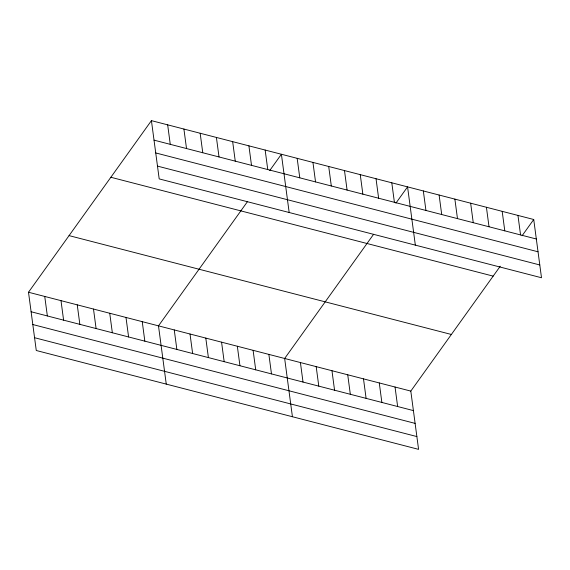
<?xml version="1.0" encoding="UTF-8"?>
<svg xmlns="http://www.w3.org/2000/svg" width="570" height="570" viewBox="0 0 570 570"><rect width="100%" height="100%" fill="white"/><g stroke="black" fill="none" stroke-linecap="round" stroke-linejoin="round"><path stroke-width="0.85" d="M500.261 266.219L410.806 391.098L418.58 449.359L36.273 350.5L28.5 292.246L151.421 120.641L533.727 219.5L541.5 277.754L159.194 178.902L151.421 120.641M247.43 201.68L158.489 325.855L166.262 384.116M269.738 170.537L281.402 154.256L289.175 212.51M373.592 234.298L284.651 358.48L292.424 416.734M395.901 203.155L407.564 186.874L415.338 245.136M522.063 235.781L533.727 219.5M154.021 140.142L536.327 239.001M155.724 152.938L538.037 251.79M157.484 166.112L539.79 264.964M110.858 177.27L493.164 276.122M69.063 235.617L451.369 334.469M28.5 292.246L410.806 391.098M31.101 311.747L413.414 410.599M32.811 324.537L415.117 423.389M34.563 337.711L416.877 436.57M517.959 215.417L520.56 234.918M502.184 211.342L504.785 230.843M486.417 207.266L489.017 226.767M470.649 203.184L473.25 222.685M454.874 199.108L457.475 218.609M439.107 195.033L441.707 214.534M423.332 190.95L425.94 210.451M391.797 182.799L394.397 202.3M376.022 178.716L378.63 198.218M395.039 387.023L397.639 406.524M360.254 174.641L362.855 194.142M379.271 382.94L381.872 402.441M344.487 170.565L347.087 190.066M363.496 378.865L366.104 398.366M328.712 166.49L331.312 185.991M347.729 374.789L350.329 394.29M312.944 162.407L315.545 181.908M331.961 370.707L334.562 390.215M297.169 158.332L299.777 177.833M316.186 366.631L318.787 386.132M300.418 362.556L303.019 382.057M265.157 150.053L267.757 169.554M248.905 145.849L251.505 165.35M268.876 354.397L271.477 373.899M232.66 141.652L235.26 161.153M253.109 350.322L255.709 369.823M216.408 137.448L219.015 156.95M237.334 346.246L239.941 365.748M200.163 133.245L202.763 152.746M221.566 342.164L224.167 361.665M183.911 129.048L186.518 148.549M205.798 338.088L208.399 357.589M167.666 124.844L170.266 144.345M190.024 334.013L192.624 353.514M174.256 329.93L176.857 349.431M142.236 321.651L144.837 341.159M125.991 317.454L128.592 336.956M109.739 313.251L112.34 332.752M93.494 309.054L96.095 328.555M77.242 304.85L79.85 324.351M60.997 300.647L63.598 320.148M44.745 296.45L47.353 315.951"/></g></svg>
